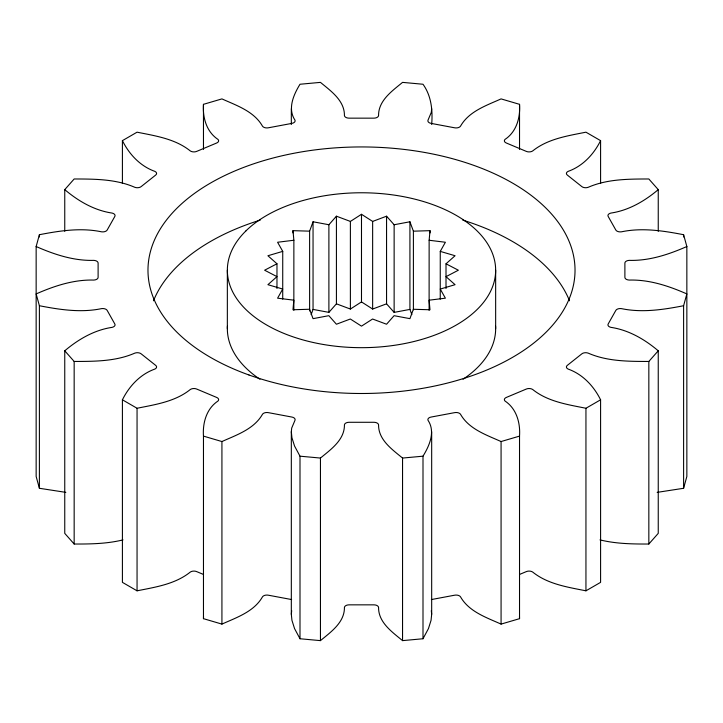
<?xml version="1.0" encoding="UTF-8"?>
<svg xmlns="http://www.w3.org/2000/svg" width="723" height="723" viewBox="0 0 723 723"><rect width="100%" height="100%" fill="white"/><g stroke="black" fill="none" stroke-linecap="round" stroke-linejoin="round"><path stroke-width="1.08" d="M291.613 599.557L268.604 595.246A4.681 2.702 0 0 0 262.53 596.764C254.08 611.685 236.656 617.478 221.925 624.103L203.47 618.671L203.47 436.114C202.539 423 206.426 408.721 217.921 401.075A4.681 2.702 0 0 0 216.466 397.352L196.9 389.137A4.681 2.702 0 0 0 190.312 389.498C175.246 401.627 155.436 404.564 137.054 408.26L122.413 399.801C129.2 386.118 140.262 374.252 154.903 369.055A4.681 2.702 0 0 0 155.526 365.251L141.301 353.954A4.681 2.702 0 0 0 134.849 353.113C115.797 361.446 94.559 361.419 74.162 361.455L64.754 350.8C78.337 339.313 94.288 330.013 112.119 327.356A4.681 2.702 0 0 0 114.74 323.85L107.266 310.574A4.681 2.702 0 0 0 101.572 308.622C80.949 312.942 59.783 309.697 39.394 305.73L36.15 293.918C54.297 285.956 73.665 279.512 93.737 280.072A4.681 2.702 0 0 0 98.111 277.198L98.111 263.235A4.681 2.702 0 0 0 93.737 260.37C73.665 260.931 54.297 254.487 36.15 246.525L39.394 234.713C59.783 230.745 80.949 227.492 101.572 231.821A4.681 2.702 0 0 0 107.266 229.869L114.74 216.593A4.681 2.702 0 0 0 112.119 213.077C94.288 210.429 78.337 201.121 64.754 189.634L74.162 178.979C94.559 179.024 115.797 178.997 134.849 187.32A4.681 2.702 0 0 0 141.301 186.489L155.526 175.192A4.681 2.702 0 0 0 154.903 171.387C140.262 166.182 129.2 154.324 122.413 140.642L137.054 132.182C155.436 135.87 175.246 138.816 190.312 150.944A4.681 2.702 0 0 0 196.9 151.297L216.466 143.091A4.681 2.702 0 0 0 217.921 139.367C206.426 131.722 202.539 117.442 203.47 104.329L221.925 98.897C236.656 105.522 254.08 111.315 262.53 126.236A4.681 2.702 0 0 0 268.604 127.754L291.613 123.443A4.681 2.702 0 0 0 294.984 120.154C287.32 108.649 293.619 94.686 300 84.248L320.452 82.377C330.818 90.971 344.663 100.56 344.437 115.626A4.681 2.702 0 0 0 349.408 118.156L373.592 118.156A4.681 2.702 0 0 0 378.563 115.626C378.337 100.56 392.182 90.971 402.548 82.377L423 84.248C431.441 95.996 432.806 110.502 431.676 124.51M203.47 618.671L203.524 616.547M431.676 108.73L431.306 112.345L428.016 120.154A4.681 2.702 0 0 0 431.387 123.443L454.396 127.754A4.681 2.702 0 0 0 460.47 126.236C468.92 111.315 486.344 105.522 501.075 98.897L519.53 104.329C520.461 117.442 516.574 131.722 505.079 139.367A4.681 2.702 0 0 0 506.534 143.091L526.1 151.297A4.681 2.702 0 0 0 532.688 150.944C547.754 138.816 567.564 135.87 585.946 132.182L600.587 140.642L600.587 183.461M429.11 310.303L429.137 240.262L430.013 230.664L413.402 231.179L409.923 221.78L394.134 224.745L386.561 216.195L372.643 221.419L361.491 214.288L350.384 221.419L336.421 216.195L328.893 224.736L328.893 312.363L313.05 309.408L313.05 221.78L328.893 224.736M600.587 140.642C593.8 154.324 582.738 166.182 568.097 171.387A4.681 2.702 0 0 0 567.474 175.192L581.699 186.489A4.681 2.702 0 0 0 588.151 187.32C607.203 178.997 628.441 179.024 648.838 178.979L658.246 189.634C644.663 201.121 628.712 210.429 610.881 213.077A4.681 2.702 0 0 0 608.26 216.593L615.734 229.869A4.681 2.702 0 0 0 621.428 231.821C642.051 227.492 663.217 230.745 683.606 234.713L686.85 246.525C668.703 254.487 649.335 260.931 629.263 260.37A4.681 2.702 0 0 0 624.889 263.235L624.889 277.198A4.681 2.702 0 0 0 629.263 280.072C649.335 279.512 668.703 285.956 686.85 293.918L683.606 305.73C663.217 309.697 642.051 312.942 621.428 308.622A4.681 2.702 0 0 0 615.734 310.574L608.26 323.85A4.681 2.702 0 0 0 610.881 327.356C628.712 330.013 644.663 339.313 658.246 350.8L648.838 361.455C628.441 361.419 607.203 361.446 588.151 353.113A4.681 2.702 0 0 0 581.699 353.954L567.474 365.251A4.681 2.702 0 0 0 568.097 369.055C582.738 374.252 593.8 386.118 600.587 399.801L585.946 408.26C567.564 404.564 547.754 401.627 532.688 389.498A4.681 2.702 0 0 0 526.1 389.137L506.534 397.352A4.681 2.702 0 0 0 505.079 401.075C516.574 408.721 520.461 423 519.53 436.114L501.075 441.545C486.344 434.921 468.92 429.128 460.47 414.198A4.681 2.702 0 0 0 454.396 412.688L431.387 416.999A4.681 2.702 0 0 0 428.016 420.289C435.68 431.794 429.381 445.757 423 456.186L423 638.752L402.548 640.623C392.182 632.029 378.337 622.44 378.563 607.374A4.681 2.702 0 0 0 373.592 604.844L349.408 604.844A4.681 2.702 0 0 0 344.437 607.374C344.663 622.44 330.818 632.029 320.452 640.623L300 638.752L294.55 628.594L291.938 620.289L291.324 614.27L291.324 431.712L291.694 428.097L294.984 420.289A4.681 2.702 0 0 0 291.613 416.999L268.604 412.688A4.681 2.702 0 0 0 262.53 414.198C254.08 429.128 236.656 434.921 221.925 441.545L203.47 436.114M431.676 431.712L431.676 614.27L431.062 620.289L428.45 628.594L423 638.752M291.324 614.27L291.694 610.655M657.171 492.363L683.606 488.287L686.85 476.475L686.85 246.525M309.616 310.926L309.616 231.161L313.05 221.78M311.143 314.622L313.05 309.408M440.244 299.177L440.262 251.396L445.386 242.25L429.137 240.262M328.893 312.363L336.421 303.823L336.421 216.195M600 539.891C615.951 543.823 632.498 544.085 648.838 544.021L658.246 533.366L658.246 350.8M446.01 288.522L446.01 263.805L455.065 255.734L440.262 251.396M291.324 431.712L291.938 437.731L294.55 446.037L300 456.186L320.452 458.057C330.818 449.471 344.663 439.873 344.437 424.808A4.681 2.702 0 0 1 349.408 422.286L373.592 422.286A4.681 2.702 0 0 1 378.563 424.808C378.337 439.873 392.182 449.471 402.548 458.057L423 456.186M336.421 303.823L350.384 309.046L361.491 301.916L361.491 214.288M519.918 574.288L526.1 571.703A4.681 2.702 0 0 1 532.688 572.056C547.754 584.184 567.564 587.13 585.946 590.818L600.587 582.358L600.587 399.801M309.616 231.161L292.987 230.664L293.872 240.244L277.596 242.25L282.738 251.369L267.917 255.743L276.972 263.778L264.618 270.212L276.972 276.629L267.917 284.69L282.72 289.037L277.596 298.183L293.845 300.162L292.987 309.76L309.571 309.254L313.05 318.653L328.848 315.68L336.421 324.238L350.339 319.006L361.491 326.145L372.589 319.015L386.561 324.238L394.089 315.689L409.923 318.653L413.366 309.272L429.986 309.76L429.11 300.19L445.386 298.183L440.244 289.064L455.065 284.69L446.01 276.656L458.364 270.212L446.01 263.805M361.491 301.916L372.643 309.046L386.561 303.823L394.134 312.381L409.923 309.408L409.923 221.78M431.387 599.557L454.396 595.246A4.681 2.702 0 0 1 460.47 596.764C468.92 611.685 486.344 617.478 501.075 624.103L519.53 618.671L519.53 436.114M123 539.891C107.049 543.823 90.502 544.085 74.162 544.021L64.754 533.366L64.754 350.8M122.413 399.801L122.413 582.358L137.054 590.818C155.436 587.13 175.246 584.184 190.312 572.056A4.681 2.702 0 0 1 196.9 571.703L203.082 574.288M65.829 492.363L39.394 488.287L36.15 476.475L36.15 246.525M409.923 309.408L411.857 314.632M431.306 610.655L431.676 614.27M519.476 616.547L519.53 618.671M683.606 234.713L683.606 236.963M683.606 305.73L683.606 488.287M658.246 189.634L658.246 231.333M648.838 361.455L648.838 544.021M585.946 408.26L585.946 590.818M519.53 104.329L519.53 149.399M501.075 441.545L501.075 624.103M495.653 270.221L495.653 328.64M430.013 230.664L430.013 232.914M413.402 231.179L413.402 309.815M402.548 458.057L402.548 640.623M394.134 224.745L394.134 312.381M386.561 216.195L386.561 303.823M372.643 221.419L372.643 309.046M350.384 221.419L350.384 309.046M320.452 458.057L320.452 640.623M300 456.186L300 638.752M293.872 240.244L293.845 310.275M292.987 230.664L292.987 232.914M291.324 108.73L291.324 124.51M282.738 251.369L282.72 299.15M276.972 263.778L276.972 288.495M227.347 270.221L227.347 328.64M221.925 441.545L221.925 624.103M203.47 104.329L203.47 149.399M137.054 408.26L137.054 590.818M122.413 140.642L122.413 183.461M74.162 361.455L74.162 544.021M64.754 189.634L64.754 231.333M39.394 234.713L39.394 236.963M39.394 305.73L39.394 488.287M495.589 326.209A134.153 77.451 0 0 1 477.677 367.365L476.972 368.061A134.153 77.451 0 0 1 463.054 379.25M259.946 379.25A134.153 77.451 0 0 1 246.028 368.061L245.323 367.365A134.153 77.451 0 0 1 227.411 326.209M153.484 300.804A213.529 123.281 0 0 1 260.244 220.108M462.756 220.108A213.529 123.281 0 0 1 569.516 300.804M246.028 230.791L245.323 231.496A134.153 77.451 0 0 0 245.323 308.947L246.028 309.643A134.153 77.451 0 0 0 293.213 336.891L294.424 337.298A134.153 77.451 0 0 0 428.576 337.298L429.787 336.891A134.153 77.451 0 0 0 476.972 309.643L477.677 308.947A134.153 77.451 0 0 0 477.677 231.496L476.972 230.791A134.153 77.451 0 0 0 429.787 203.552L428.576 203.145A134.153 77.451 0 0 0 294.424 203.145L293.213 203.552A134.153 77.451 0 0 0 246.028 230.791M248.983 374.993A213.529 123.281 0 0 0 574.921 274.089A213.529 123.281 0 0 0 260.596 161.572A213.529 123.281 0 0 0 248.983 374.993"/></g></svg>
